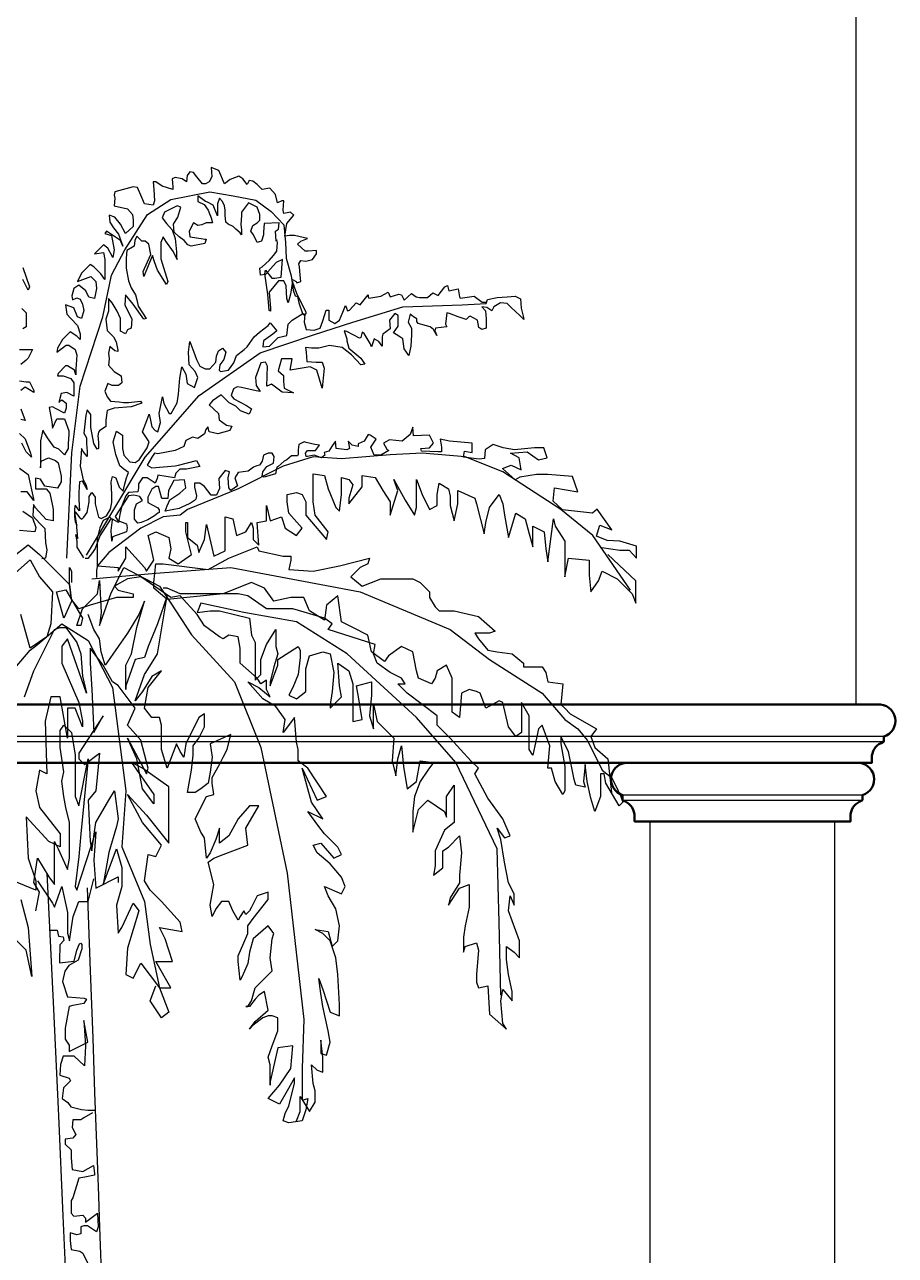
# Model space of a CAD drawing. Header units: metres. Extents: x -109 to 591, y -5 to 592.
# Drawn here: x 586.733 to 588.149, y 8.575 to 10.574 of the extents above; entities that cross this region are included whole.
import ezdxf

# ---------------------------------------------------------------- set-up
doc = ezdxf.new("R2010")
doc.units = ezdxf.units.M
doc.header["$LTSCALE"] = 0.03
doc.layers.add('ARBOLES', color=118, linetype='Continuous')
doc.layers.add('MOLDURA', color=43, linetype='Continuous')
doc.layers.add('Moldura con Espesor', color=43, linetype='Continuous', lineweight=50)
doc.layers.add('Muro bajo', color=7, linetype='Continuous', lineweight=30)

# ---------------------------------------------------------------- blocks, each defined once
blk = doc.blocks.new('palm1')
at = {"layer": 'ARBOLES', "color": 104}
for points in [[(295.7757, 23.7749), (295.761, 23.7311), (295.7635, 23.7238), (295.7757, 23.7482)], [(295.7781, 23.6824), (295.7683, 23.6727), (295.7683, 23.6411), (295.7757, 23.6362)], [(295.783, 23.59), (295.7659, 23.59), (295.7537, 23.59), (295.7635, 23.5705), (295.7683, 23.5656), (295.7805, 23.5559)], [(295.783, 23.5194), (295.7683, 23.517), (295.761, 23.517), (295.7513, 23.4975), (295.7513, 23.4926), (295.7708, 23.5048), (295.7805, 23.4975)], [(295.7805, 23.4561), (295.7708, 23.4294), (295.7805, 23.4318)], [(295.783, 23.4002), (295.7708, 23.388), (295.7586, 23.3563), (295.7562, 23.3466), (295.7683, 23.3588), (295.7781, 23.3783)], [(295.783, 23.3223), (295.7635, 23.3077), (295.7513, 23.2493), (295.7659, 23.2687), (295.7805, 23.2687)], [(295.7757, 23.2249), (295.7537, 23.2103), (295.7464, 23.1884), (295.7489, 23.1787), (295.783, 23.1811)]]:
    blk.add_lwpolyline(points, dxfattribs=at)
at = {"layer": 'ARBOLES', "color": 85}
for points in [[(295.1668, 23.748), (295.1588, 23.7432), (295.1572, 23.74), (295.1476, 23.7432), (295.1492, 23.7576), (295.1508, 23.7767), (295.1524, 23.7831), (295.1476, 23.7911), (295.1364, 23.7895), (295.122, 23.7927), (295.1124, 23.8055), (295.1124, 23.8135), (295.1316, 23.8119), (295.138, 23.8119), (295.1556, 23.8278), (295.1476, 23.8342), (295.1332, 23.8406), (295.162, 23.847), (295.1732, 23.847), (295.1844, 23.8454), (295.1796, 23.8741), (295.1636, 23.8933), (295.1716, 23.8997), (295.186, 23.8965), (295.1876, 23.9045), (295.186, 23.9253), (295.1908, 23.9253), (295.2003, 23.9205), (295.2051, 23.9396), (295.2179, 23.954), (295.2355, 23.9508), (295.2467, 23.962), (295.2563, 23.97), (295.2643, 23.9716), (295.2691, 23.962), (295.2786, 23.9748), (295.2882, 23.9811), (295.3074, 23.9732), (295.3202, 23.9636), (295.333, 23.9939), (295.3506, 24.0003), (295.349, 23.9795), (295.3553, 23.9684), (295.3633, 23.9636), (295.3697, 23.9636), (295.3825, 23.9795), (295.3905, 23.9891), (295.3985, 23.9907), (295.4049, 23.9827), (295.4065, 23.9684), (295.4161, 23.9748), (295.4321, 23.978), (295.4384, 23.9748), (295.4368, 23.9572), (295.4368, 23.9508), (295.4608, 23.9588), (295.4752, 23.9684), (295.4816, 23.9684), (295.48, 23.9508), (295.4784, 23.9253), (295.4816, 23.9157), (295.5008, 23.9189), (295.5072, 23.9332), (295.5167, 23.9556), (295.5263, 23.9572), (295.5679, 23.946), (295.5695, 23.938), (295.5679, 23.9316), (295.5695, 23.9141), (295.5391, 23.9077), (295.5279, 23.8949), (295.5263, 23.8821), (295.5263, 23.8678), (295.5439, 23.8518), (295.5551, 23.8726), (295.5679, 23.8885), (295.5807, 23.8933), (295.5791, 23.8773), (295.5711, 23.8646), (295.5599, 23.8502), (295.5503, 23.823), (295.5551, 23.8358), (295.5871, 23.8566), (295.5903, 23.8518), (295.5759, 23.847), (295.5743, 23.839), (295.5711, 23.823), (295.5695, 23.8151), (295.5727, 23.7975), (295.5839, 23.8183), (295.5935, 23.8262), (295.6142, 23.8055), (295.5935, 23.8087), (295.5903, 23.7927), (295.5903, 23.7656), (295.5903, 23.748), (295.5998, 23.7608), (295.6158, 23.7767), (295.6238, 23.7815), (295.643, 23.7624), (295.6526, 23.7432), (295.6222, 23.7544), (295.611, 23.7432), (295.6094, 23.7272), (295.6142, 23.7049), (295.627, 23.7081), (295.6334, 23.7224), (295.6494, 23.7352), (295.6606, 23.7272), (295.6654, 23.7113), (295.6638, 23.7017), (295.6542, 23.7065), (295.6462, 23.7033), (295.6414, 23.6921), (295.6382, 23.6777), (295.643, 23.6602), (295.6526, 23.6633), (295.6606, 23.6841), (295.6797, 23.6905), (295.6766, 23.6697), (295.667, 23.6602), (295.6526, 23.6442), (295.6462, 23.625), (295.6462, 23.6122), (295.6542, 23.6202), (295.6686, 23.6298), (295.6861, 23.6122), (295.6973, 23.5931), (295.6989, 23.5835), (295.6781, 23.5995), (295.6718, 23.5995), (295.6574, 23.5899), (295.6542, 23.5771), (295.6558, 23.5452), (295.6558, 23.5324), (295.659, 23.5436), (295.675, 23.5532), (295.6797, 23.5532), (295.6957, 23.5356), (295.6973, 23.5308), (295.6845, 23.5308), (295.667, 23.5244), (295.6606, 23.5148), (295.6606, 23.4973), (295.6606, 23.4845), (295.6766, 23.4925), (295.6893, 23.4909), (295.6941, 23.4701), (295.6877, 23.4765), (295.6781, 23.4685), (295.6781, 23.4573), (295.6813, 23.4462), (295.7005, 23.4557), (295.7085, 23.4605), (295.7165, 23.4589), (295.7101, 23.427), (295.7085, 23.4126), (295.6989, 23.4334), (295.6813, 23.4334), (295.6718, 23.4062), (295.6718, 23.3983), (295.6734, 23.3775), (295.6734, 23.3663), (295.6813, 23.3519), (295.6941, 23.3647), (295.7053, 23.3695), (295.7197, 23.3903), (295.7309, 23.4078), (295.7357, 23.3839), (295.7357, 23.3232), (295.7341, 23.3376), (295.7181, 23.3456), (295.7021, 23.3392), (295.6957, 23.3344), (295.6893, 23.304), (295.6893, 23.2913), (295.6973, 23.2769), (295.7261, 23.2817), (295.7357, 23.2976), (295.7469, 23.2992), (295.7469, 23.2753), (295.7229, 23.2753), (295.7149, 23.2657), (295.7085, 23.237), (295.7069, 23.229), (295.7069, 23.2034), (295.7229, 23.2066), (295.7469, 23.2322), (295.7517, 23.2402), (295.7533, 23.2146), (295.7373, 23.197), (295.7261, 23.1859), (295.7245, 23.1539), (295.7213, 23.1379), (295.7245, 23.1188), (295.7325, 23.1172)], [(295.6766, 23.1188), (295.6654, 23.3567), (295.6462, 23.5068), (295.5951, 23.6633), (295.5759, 23.7576), (295.5455, 23.8151), (295.4944, 23.8949), (295.4416, 23.9284), (295.3538, 23.946), (295.301, 23.9364), (295.2499, 23.9268), (295.2147, 23.9013), (295.186, 23.871), (295.1828, 23.831), (295.1812, 23.7959), (295.17, 23.756), (295.1652, 23.724), (295.1604, 23.7113), (295.1556, 23.7097), (295.1524, 23.6953), (295.1444, 23.6713), (295.1396, 23.6665), (295.1348, 23.6729), (295.154, 23.7097), (295.1572, 23.716), (295.162, 23.7304), (295.1668, 23.7432), (295.1716, 23.7145), (295.1764, 23.6953), (295.1796, 23.7049), (295.1812, 23.7336), (295.186, 23.7448), (295.1987, 23.7448), (295.2195, 23.7192), (295.2163, 23.6825), (295.2163, 23.6761), (295.2195, 23.6777), (295.2227, 23.7145), (295.2291, 23.7608), (295.2275, 23.7687), (295.2131, 23.7512), (295.2067, 23.7512), (295.1923, 23.7528), (295.1892, 23.7927), (295.2035, 23.7863), (295.2163, 23.7719), (295.2275, 23.7592), (295.2387, 23.7576), (295.2403, 23.7735), (295.2355, 23.7767), (295.2195, 23.7911), (295.2099, 23.8023), (295.2019, 23.8119), (295.2003, 23.831), (295.2019, 23.8374), (295.2035, 23.8342), (295.2051, 23.8566), (295.1987, 23.8614), (295.1971, 23.8757), (295.2307, 23.8741), (295.2323, 23.855), (295.2323, 23.8486), (295.2371, 23.8342), (295.2419, 23.8326), (295.2467, 23.831), (295.2547, 23.8486), (295.2611, 23.8566), (295.2563, 23.8694), (295.2467, 23.8757), (295.2403, 23.8821), (295.2403, 23.8949), (295.2467, 23.9109), (295.2659, 23.9205), (295.2818, 23.8997), (295.2818, 23.8933), (295.2834, 23.871), (295.2818, 23.8598), (295.2818, 23.8486), (295.285, 23.8534), (295.2946, 23.8614), (295.301, 23.8678), (295.3122, 23.8726), (295.317, 23.8773), (295.3186, 23.8933), (295.3186, 23.9045), (295.3202, 23.9141), (295.325, 23.9237), (295.3314, 23.9316), (295.3362, 23.9189), (295.3362, 23.9013), (295.3362, 23.8917), (295.3458, 23.9157), (295.3585, 23.9221), (295.3633, 23.9237), (295.3809, 23.9364), (295.3809, 23.9237), (295.3665, 23.9173), (295.3569, 23.9045), (295.3538, 23.8949), (295.3506, 23.8869), (295.3474, 23.8757), (295.3617, 23.8757), (295.3713, 23.871), (295.3809, 23.8694), (295.3905, 23.8757), (295.4001, 23.8566), (295.3985, 23.8438), (295.3729, 23.8406), (295.3649, 23.839), (295.3617, 23.839), (295.3649, 23.8294), (295.3953, 23.823), (295.4033, 23.8262), (295.4113, 23.8358), (295.4225, 23.8438), (295.4337, 23.855), (295.4352, 23.8726), (295.4257, 23.8885), (295.4193, 23.9109), (295.4273, 23.9141), (295.456, 23.8997), (295.4608, 23.8869), (295.4512, 23.8741), (295.4384, 23.8598), (295.4321, 23.8406), (295.4289, 23.8103), (295.4289, 23.7975), (295.4273, 23.7927), (295.4352, 23.8103), (295.4528, 23.8342), (295.4592, 23.8438), (295.464, 23.831), (295.464, 23.8135), (295.464, 23.7943), (295.448, 23.7432), (295.4512, 23.7368), (295.472, 23.7687), (295.4784, 23.7879), (295.4832, 23.8023), (295.4896, 23.7863), (295.5024, 23.7544), (295.504, 23.7656), (295.4944, 23.7879), (295.4864, 23.8039), (295.4912, 23.8278), (295.4992, 23.8342), (295.5072, 23.8342), (295.5183, 23.8454), (295.5231, 23.8358), (295.5247, 23.823), (295.5407, 23.8135), (295.5423, 23.7959), (295.5423, 23.7735), (295.5375, 23.7448), (295.5311, 23.7288), (295.5215, 23.7129), (295.5183, 23.7017), (295.5152, 23.6873), (295.4976, 23.6602), (295.5024, 23.6586), (295.5263, 23.6921), (295.5439, 23.7129), (295.5455, 23.6905), (295.5295, 23.6586), (295.5311, 23.6378), (295.5391, 23.6346), (295.5439, 23.625), (295.5551, 23.6314), (295.5551, 23.6602), (295.5631, 23.6761), (295.5743, 23.6953), (295.5823, 23.7049), (295.5823, 23.6761), (295.5887, 23.6586), (295.5855, 23.633), (295.5807, 23.6282), (295.5711, 23.6186), (295.5647, 23.6075), (295.5615, 23.5883), (295.5615, 23.5851), (295.5679, 23.5867), (295.5791, 23.5963), (295.5823, 23.5819), (295.5807, 23.5691), (295.5823, 23.5548), (295.5695, 23.5404), (295.5535, 23.5308), (295.5519, 23.5148), (295.5599, 23.5084), (295.5743, 23.5084), (295.5839, 23.5132), (295.5903, 23.4957), (295.5855, 23.4829), (295.5775, 23.4733), (295.5583, 23.4717), (295.5487, 23.4701), (295.5375, 23.4701), (295.5104, 23.4733), (295.5072, 23.4685), (295.5311, 23.4605), (295.5695, 23.4573), (295.5855, 23.4525), (295.5887, 23.4302), (295.5887, 23.4158), (295.603, 23.4062), (295.6046, 23.403), (295.6062, 23.3951), (295.6046, 23.3807), (295.6046, 23.3663), (295.6078, 23.3647), (295.6158, 23.3775), (295.619, 23.3983), (295.6222, 23.4142), (295.6222, 23.443), (295.6302, 23.4541), (295.6334, 23.4414), (295.6382, 23.4014), (295.6318, 23.3903), (295.6318, 23.3775), (295.6302, 23.3599), (295.6302, 23.3487), (295.6398, 23.3599), (295.643, 23.3663), (295.6446, 23.3456), (295.6462, 23.3264), (295.6398, 23.296), (295.6334, 23.2849), (295.6302, 23.2737), (295.6414, 23.2929), (295.6478, 23.2913), (295.6494, 23.2673), (295.6494, 23.2513), (295.6478, 23.2258), (295.6574, 23.2386), (295.659, 23.2306), (295.659, 23.221), (295.659, 23.213), (295.6574, 23.2018), (295.6542, 23.1938)]]:
    blk.add_lwpolyline(points, dxfattribs=at)
at = {"layer": 'ARBOLES', "color": 126}
for points in [[(295.6381, 23.1197), (295.6532, 23.1438), (295.6532, 23.1574), (295.6562, 23.1724), (295.6517, 23.1634), (295.6547, 23.198), (295.6577, 23.2176), (295.6577, 23.2236), (295.6472, 23.2101), (295.6427, 23.2071), (295.6381, 23.2116), (295.6306, 23.2221), (295.6261, 23.2462), (295.6261, 23.2583), (295.62, 23.2673), (295.6125, 23.2568), (295.6125, 23.2417), (295.605, 23.2116), (295.5989, 23.2086), (295.5869, 23.2146), (295.5778, 23.2297), (295.5748, 23.2447), (295.5748, 23.2628), (295.5763, 23.2914), (295.5733, 23.3035), (295.5658, 23.3005), (295.5582, 23.2794), (295.5492, 23.2703), (295.5462, 23.2839), (295.5416, 23.3005), (295.5371, 23.3125), (295.5477, 23.3201), (295.5567, 23.3276), (295.5658, 23.3532), (295.5718, 23.3818), (295.5643, 23.4059), (295.5507, 23.3969), (295.5507, 23.3758), (295.5507, 23.3668), (295.5477, 23.3517), (295.5341, 23.3366), (295.522, 23.3351), (295.513, 23.3412), (295.4949, 23.3683), (295.4904, 23.3818), (295.5055, 23.4044), (295.4979, 23.424), (295.4904, 23.4436), (295.4889, 23.4376), (295.4844, 23.415), (295.4768, 23.4074), (295.4708, 23.4044), (295.4648, 23.4255), (295.4678, 23.4451), (295.4602, 23.4828), (295.4572, 23.4677), (295.4452, 23.4451), (295.4406, 23.4451), (295.4271, 23.4692), (295.4241, 23.4888), (295.421, 23.525), (295.4165, 23.5506), (295.4075, 23.534), (295.4045, 23.5129), (295.3879, 23.5039), (295.3803, 23.5265), (295.3864, 23.54), (295.3999, 23.5551), (295.4014, 23.5837), (295.3984, 23.6078), (295.3894, 23.5837), (295.3834, 23.5671), (295.3758, 23.5521), (295.3638, 23.546), (295.3532, 23.546), (295.3396, 23.5611), (295.3381, 23.5747), (295.3336, 23.5867), (295.3246, 23.5928), (295.317, 23.5837), (295.3215, 23.5671), (295.3306, 23.5551), (295.3321, 23.543), (295.3291, 23.54), (295.311, 23.543), (295.2989, 23.5596), (295.2929, 23.5762), (295.2763, 23.5897), (295.2688, 23.5958), (295.2537, 23.6184), (295.2416, 23.6289), (295.222, 23.644), (295.2175, 23.65), (295.2024, 23.6319), (295.2115, 23.6244), (295.2326, 23.6093), (295.2341, 23.5958), (295.219, 23.5973), (295.1994, 23.6169), (295.1798, 23.6214), (295.1768, 23.647), (295.1678, 23.656), (295.1436, 23.6711), (295.1391, 23.6696), (295.1406, 23.6515), (295.1361, 23.6349), (295.118, 23.6334), (295.1045, 23.6379), (295.0984, 23.6545), (295.0909, 23.6786), (295.0849, 23.6786), (295.0849, 23.656), (295.0713, 23.6485), (295.0607, 23.656), (295.0532, 23.6741), (295.0472, 23.6892), (295.0426, 23.6771), (295.0381, 23.6786), (295.023, 23.6952), (295.014, 23.6907), (294.9959, 23.7133), (294.9959, 23.7088), (294.9944, 23.7057), (294.9673, 23.7103), (294.9507, 23.7193), (294.9462, 23.7088), (294.9266, 23.7148), (294.9205, 23.7133), (294.9145, 23.7012), (294.8979, 23.7163), (294.8874, 23.7088), (294.8798, 23.7073), (294.8617, 23.7073), (294.8497, 23.7178), (294.8436, 23.7148), (294.8376, 23.7118), (294.8225, 23.7314), (294.8165, 23.7344), (294.8135, 23.7223), (294.7924, 23.7268), (294.7894, 23.7088), (294.7879, 23.7057), (294.7562, 23.7103), (294.7381, 23.6967), (294.7291, 23.6967)], [(295.6321, 23.1257), (295.4994, 23.3472), (295.3773, 23.4858), (295.2401, 23.5822), (295.1195, 23.6229), (295.0306, 23.6515), (294.9175, 23.6862), (294.7833, 23.6907), (294.7291, 23.6937), (294.7261, 23.7027), (294.7049, 23.7073), (294.6823, 23.7088), (294.6642, 23.7103), (294.6522, 23.7042), (294.6507, 23.6831), (294.6462, 23.6651), (294.6446, 23.6575), (294.6537, 23.6666), (294.6733, 23.6847), (294.6823, 23.6937), (294.6974, 23.6952), (294.7125, 23.6862), (294.717, 23.6771), (294.7276, 23.6847), (294.7396, 23.6862), (294.7306, 23.6771), (294.7291, 23.659), (294.7291, 23.644), (294.7291, 23.6379), (294.7396, 23.6349), (294.7457, 23.6395), (294.7487, 23.656), (294.7653, 23.6651), (294.7683, 23.6636), (294.7743, 23.6575), (294.7924, 23.6636), (294.812, 23.6711), (294.818, 23.6726), (294.821, 23.647), (294.818, 23.641), (294.8436, 23.6379), (294.8452, 23.6319), (294.8406, 23.6214), (294.8482, 23.6349), (294.8557, 23.641), (294.8723, 23.6455), (294.8828, 23.6485), (294.8859, 23.653), (294.8859, 23.659), (294.8934, 23.6636), (294.9009, 23.6696), (294.9055, 23.6515), (294.8979, 23.6379), (294.8979, 23.6229), (294.8994, 23.5973), (294.9039, 23.5762), (294.9145, 23.5912), (294.9175, 23.6138), (294.9266, 23.6199), (294.9386, 23.6274), (294.9281, 23.6425), (294.9281, 23.6515), (294.9281, 23.6666), (294.9356, 23.6711), (294.9477, 23.656), (294.9462, 23.6364), (294.9627, 23.6244), (294.9642, 23.6184), (294.9642, 23.5973), (294.9718, 23.6078), (294.9823, 23.6138), (294.9884, 23.5958), (294.9914, 23.6033), (295.005, 23.6259), (295.0095, 23.6289), (295.0125, 23.6169), (295.0155, 23.6154), (295.0442, 23.6304), (295.0502, 23.6319), (295.0442, 23.6138), (295.0442, 23.6093), (295.0396, 23.5928), (295.0125, 23.5702), (295.0034, 23.5566), (295.0125, 23.5551), (295.0336, 23.5777), (295.0547, 23.5943), (295.0833, 23.5988), (295.1075, 23.5928), (295.1241, 23.5928), (295.1376, 23.5943), (295.1361, 23.5837), (295.1346, 23.5626), (295.1135, 23.5611), (295.0999, 23.5611), (295.0954, 23.5476), (295.0999, 23.5024), (295.112, 23.543), (295.1271, 23.5506), (295.1723, 23.543), (295.1678, 23.5686), (295.1753, 23.5686), (295.1919, 23.5686), (295.1994, 23.5415), (295.1874, 23.531), (295.1874, 23.5174), (295.1859, 23.5024), (295.1648, 23.4918), (295.1904, 23.4933), (295.2145, 23.5114), (295.2251, 23.5069), (295.2236, 23.5521), (295.2281, 23.5611), (295.2386, 23.5596), (295.2507, 23.5265), (295.2492, 23.5084), (295.2401, 23.4948), (295.2492, 23.4963), (295.2823, 23.5039), (295.2914, 23.5054), (295.3004, 23.5009), (295.305, 23.4858), (295.2989, 23.4783), (295.2703, 23.4632), (295.2597, 23.4557), (295.2643, 23.4436), (295.2839, 23.4511), (295.2944, 23.4617), (295.3095, 23.4692), (295.3276, 23.4873), (295.3472, 23.4737), (295.3547, 23.4647), (295.3336, 23.4451), (295.3321, 23.4315), (295.3155, 23.4195), (295.3035, 23.4165), (295.308, 23.4074), (295.3351, 23.3999), (295.3547, 23.4044), (295.3577, 23.415), (295.3622, 23.409), (295.3653, 23.3999), (295.3803, 23.3894), (295.3924, 23.3924), (295.4075, 23.3848), (295.412, 23.3713), (295.4316, 23.3622), (295.4708, 23.3547), (295.4783, 23.3562), (295.4844, 23.3472), (295.4949, 23.3291), (295.4844, 23.3231), (295.4316, 23.3276), (295.4241, 23.3291), (295.3834, 23.3396), (295.3758, 23.3261), (295.406, 23.3201), (295.421, 23.3201), (295.4301, 23.311), (295.4331, 23.3005), (295.4708, 23.3065), (295.4723, 23.299), (295.4768, 23.2884), (295.4949, 23.3005), (295.5055, 23.3005), (295.5145, 23.2869), (295.5145, 23.2779), (295.516, 23.2688), (295.5371, 23.2673), (295.5432, 23.2598), (295.5522, 23.2372), (295.5567, 23.2176), (295.5597, 23.1995), (295.5733, 23.2071), (295.5778, 23.2071), (295.602, 23.1694), (295.6125, 23.1408), (295.6185, 23.1317), (295.6291, 23.1182), (295.6351, 23.1182)]]:
    blk.add_lwpolyline(points, dxfattribs=at)
at = {"layer": 'ARBOLES', "color": 92}
for points in [[(294.4682, 23.1434), (294.4275, 23.1374), (294.4064, 23.1374), (294.3898, 23.1193), (294.3898, 23.1464), (294.4275, 23.157), (294.4561, 23.1585), (294.4802, 23.169), (294.4727, 23.1931), (294.4456, 23.1826), (294.4787, 23.2293), (294.4893, 23.2203), (294.5571, 23.2278), (294.5782, 23.2474), (294.5752, 23.2775), (294.5225, 23.2685), (294.5345, 23.3031), (294.5903, 23.3076), (294.6159, 23.3076), (294.6536, 23.3016), (294.6642, 23.2956), (294.6928, 23.3212), (294.6732, 23.3287), (294.6506, 23.3182), (294.6551, 23.3453), (294.6747, 23.3558), (294.637, 23.3589), (294.6114, 23.3408), (294.5918, 23.3453), (294.5993, 23.3679), (294.6204, 23.3679), (294.6657, 23.3634), (294.6913, 23.3679), (294.7139, 23.3754), (294.732, 23.3634), (294.7335, 23.3438), (294.7456, 23.3423), (294.7803, 23.3468), (294.7787, 23.3604), (294.7607, 23.3574), (294.7607, 23.3784), (294.8119, 23.383), (294.833, 23.3875), (294.83, 23.3694), (294.83, 23.3589), (294.8375, 23.3589), (294.8752, 23.3604), (294.8767, 23.3664), (294.8571, 23.3679), (294.8481, 23.3784), (294.8571, 23.3965), (294.8933, 23.395), (294.8948, 23.4146), (294.9009, 23.398), (294.9189, 23.383), (294.9476, 23.386), (294.9612, 23.3784), (294.9536, 23.3649), (294.9491, 23.3619), (294.9672, 23.3513), (294.9823, 23.3513), (294.9898, 23.3694), (294.9777, 23.3875), (294.9913, 23.3965), (294.9958, 23.398), (295.0049, 23.383), (295.0184, 23.3769), (295.0184, 23.3709), (295.032, 23.3739), (295.0411, 23.383), (295.038, 23.3664), (295.0441, 23.3634), (295.0682, 23.3664), (295.0697, 23.383), (295.0772, 23.3724), (295.0848, 23.3604), (295.0953, 23.3574), (295.0938, 23.3513), (295.1014, 23.3453), (295.1179, 23.3513), (295.133, 23.3483), (295.136, 23.3483), (295.1375, 23.3558), (295.133, 23.3619), (295.1149, 23.3619), (295.1059, 23.3739), (295.1164, 23.3754), (295.136, 23.3799), (295.1406, 23.3815), (295.1526, 23.3754), (295.1541, 23.3634), (295.1541, 23.3558), (295.1541, 23.3528), (295.1556, 23.3498), (295.1692, 23.3498), (295.1798, 23.3408), (295.1858, 23.3378), (295.1994, 23.3257), (295.2024, 23.3242), (295.2054, 23.3091), (295.231, 23.3016), (295.2355, 23.3031), (295.234, 23.3137), (295.225, 23.3257), (295.2099, 23.3332), (295.2084, 23.3483), (295.2129, 23.3558), (295.222, 23.3558), (295.2325, 23.3513), (295.2355, 23.3378), (295.2416, 23.3287), (295.2476, 23.3272), (295.2551, 23.3242), (295.2672, 23.3152), (295.2898, 23.3122), (295.2973, 23.3001), (295.2913, 23.282), (295.3064, 23.2715), (295.3109, 23.2775), (295.3124, 23.3001), (295.3094, 23.3137), (295.3185, 23.3167), (295.3335, 23.2986), (295.332, 23.276), (295.3381, 23.2609), (295.3501, 23.2609), (295.3652, 23.2805), (295.3757, 23.288), (295.3878, 23.288), (295.3878, 23.279), (295.3833, 23.2594), (295.3848, 23.2519), (295.3878, 23.2489), (295.3968, 23.2429), (295.3999, 23.2413), (295.4164, 23.2338), (295.4225, 23.2308), (295.4541, 23.2248), (295.4496, 23.2368), (295.4436, 23.2504), (295.421, 23.2655), (295.4074, 23.2775), (295.4104, 23.2956), (295.4345, 23.2941), (295.4466, 23.2715), (295.4481, 23.2534), (295.4617, 23.2534), (295.4692, 23.2805), (295.4752, 23.2805), (295.4843, 23.2745), (295.4933, 23.2564), (295.4933, 23.2444), (295.4707, 23.2323), (295.4677, 23.2278), (295.4677, 23.2218), (295.4707, 23.2203), (295.4783, 23.2142), (295.4933, 23.2052), (295.5084, 23.1992), (295.5159, 23.1977), (295.5235, 23.2067), (295.5235, 23.2278), (295.519, 23.2413), (295.5054, 23.2489), (295.5114, 23.2579), (295.525, 23.2609), (295.537, 23.2594), (295.5672, 23.2127), (295.5612, 23.2037), (295.5416, 23.1961), (295.5401, 23.1871), (295.5416, 23.1781), (295.5732, 23.1675), (295.5747, 23.157), (295.5762, 23.1811), (295.5732, 23.2052), (295.5793, 23.2112), (295.5943, 23.2037), (295.6019, 23.1871), (295.6079, 23.163), (295.6079, 23.1178), (295.6079, 23.0997), (295.6094, 23.0922), (295.6094, 23.0756)], [(294.4038, 23.047), (294.4886, 23.1698), (294.5606, 23.229), (294.6919, 23.3137), (294.7766, 23.3476), (294.8741, 23.356), (294.9461, 23.3518), (295.0562, 23.3433), (295.1198, 23.3476), (295.1875, 23.3264), (295.2892, 23.2756), (295.4036, 23.229), (295.4205, 23.2163), (295.4587, 23.2121), (295.5095, 23.1867), (295.5815, 23.1317), (295.6069, 23.102), (295.5603, 23.0978), (295.5603, 23.0893), (295.5434, 23.119), (295.5434, 23.1444), (295.501, 23.0978), (295.4968, 23.0893), (295.4798, 23.1147), (295.4883, 23.1528), (295.4925, 23.1698), (295.4756, 23.1782), (295.4459, 23.1655), (295.4417, 23.1401), (295.4459, 23.119), (295.4248, 23.1063), (295.3951, 23.1274), (295.4078, 23.1782), (295.4078, 23.1994), (295.4036, 23.1994), (295.4036, 23.1655), (295.3824, 23.1486), (295.3782, 23.1317), (295.3655, 23.1613), (295.3612, 23.1952), (295.3443, 23.1232), (295.3189, 23.1359), (295.3189, 23.2121), (295.3019, 23.2079), (295.2934, 23.1698), (295.2723, 23.1782), (295.2596, 23.1994), (295.2553, 23.1867), (295.2553, 23.1613), (295.2426, 23.1486), (295.2468, 23.1994), (295.2257, 23.2036), (295.2257, 23.2375), (295.2172, 23.2036), (295.1918, 23.2121), (295.1833, 23.1867), (295.1579, 23.1698), (295.1452, 23.1867), (295.1748, 23.2206), (295.1791, 23.246), (295.1791, 23.2629), (295.1579, 23.2671), (295.1452, 23.2629), (295.1367, 23.246), (295.1367, 23.2163), (295.1155, 23.1909), (295.0901, 23.1613), (295.0859, 23.1782), (295.1155, 23.2163), (295.1198, 23.246), (295.1198, 23.3095), (295.0943, 23.3052), (295.0859, 23.2756), (295.0689, 23.2333), (295.0605, 23.2248), (295.0562, 23.2629), (295.0562, 23.301), (295.0393, 23.2968), (295.0308, 23.2841), (295.0393, 23.2544), (295.0393, 23.2417), (295.0096, 23.2798), (295.0096, 23.3052), (294.98, 23.301), (294.963, 23.2714), (294.9461, 23.246), (294.9461, 23.2163), (294.9291, 23.2714), (294.9376, 23.2968), (294.9122, 23.2502), (294.891, 23.2163), (294.8868, 23.2333), (294.8868, 23.2968), (294.8741, 23.2629), (294.8571, 23.229), (294.8402, 23.2375), (294.8402, 23.2629), (294.8359, 23.2883), (294.8148, 23.2756), (294.8105, 23.2587), (294.8105, 23.2375), (294.802, 23.2036), (294.7936, 23.2417), (294.7936, 23.2714), (294.7554, 23.2544), (294.7512, 23.2417), (294.7343, 23.174), (294.73, 23.1994), (294.7216, 23.2333), (294.7004, 23.2629), (294.6919, 23.2417), (294.6877, 23.2163), (294.6792, 23.1655), (294.6622, 23.2206), (294.6411, 23.2079), (294.6326, 23.174), (294.6241, 23.1444), (294.6241, 23.1909), (294.5987, 23.1782), (294.5945, 23.1401), (294.5902, 23.1105), (294.5775, 23.2079), (294.5733, 23.1909), (294.5521, 23.1571), (294.5521, 23.0766), (294.5436, 23.119), (294.497, 23.1147), (294.497, 23.0809), (294.4928, 23.0428), (294.4759, 23.0682), (294.4674, 23.0893), (294.4335, 23.0724), (294.3996, 23.0385), (294.3911, 23.0174), (294.3911, 23.0682), (294.4547, 23.1274)], [(295.8992, 22.9921), (295.7594, 23.1149), (295.7383, 23.0768), (295.7086, 23.0429), (295.7128, 22.971), (295.7213, 22.9413), (295.7594, 22.9159), (295.7806, 22.9921)], [(295.8018, 23.1191), (295.7637, 23.1488), (295.7383, 23.1276), (295.6705, 23.0599), (295.6662, 23.0218), (295.6832, 22.9837), (295.7001, 23.0429), (295.6789, 23.0472), (295.6408, 22.9837), (295.6451, 22.9667), (295.6535, 22.9667), (295.6408, 23.0048), (295.6069, 23.0387), (295.6027, 23.0683), (295.5985, 22.9964), (295.6027, 22.9667), (295.5773, 23.0387), (295.5476, 23.098), (295.4671, 23.0556), (295.4417, 23.0175), (295.3951, 22.9456), (295.2977, 22.8397), (295.2384, 22.6916), (295.1791, 22.4079), (295.1409, 22.0777), (295.1452, 21.9677), (295.1452, 21.8957), (295.1325, 21.8997), (295.1367, 21.8743), (295.1452, 21.8489), (295.1748, 21.8447), (295.1875, 21.8489), (295.1833, 21.8659), (295.1748, 21.8828), (295.1621, 21.9336), (295.1621, 21.9463), (295.1791, 21.9167), (295.196, 21.887), (295.2214, 21.8997), (295.196, 21.9294), (295.1706, 21.9675), (295.1664, 22.0183), (295.2002, 22.014), (295.2172, 21.9378), (295.2172, 21.9294), (295.2172, 21.9759), (295.2214, 21.9929), (295.213, 22.0183), (295.2002, 22.0521), (295.2002, 22.0691), (295.2002, 22.0818), (295.213, 22.086), (295.2214, 22.086), (295.2341, 22.0818), (295.2553, 22.0648), (295.2638, 22.0564), (295.2511, 22.0733), (295.2214, 22.0987), (295.2299, 22.141), (295.2426, 22.1326), (295.2511, 22.1241), (295.2638, 22.1072), (295.2723, 22.1072), (295.268, 22.1072), (295.2596, 22.1199), (295.2511, 22.1495), (295.213, 22.1876), (295.2172, 22.2172), (295.213, 22.2596), (295.2087, 22.2723), (295.2214, 22.2892), (295.2553, 22.2596), (295.2638, 22.2299), (295.268, 22.2045), (295.2807, 22.1749), (295.285, 22.1664), (295.2892, 22.2088), (295.2892, 22.2215), (295.2765, 22.2511), (295.268, 22.2723), (295.268, 22.2892), (295.2553, 22.3061), (295.2214, 22.3485), (295.2214, 22.3654), (295.2468, 22.357), (295.2596, 22.3316), (295.2638, 22.3231), (295.2723, 22.3146), (295.2765, 22.3231), (295.285, 22.3104), (295.2892, 22.3019), (295.3019, 22.3231), (295.3104, 22.3443), (295.3189, 22.3443), (295.3273, 22.3443), (295.34, 22.3273), (295.3485, 22.3104), (295.3528, 22.3358), (295.3485, 22.3612), (295.3443, 22.3824), (295.357, 22.4332), (295.3443, 22.4416), (295.3231, 22.4501), (295.268, 22.4713), (295.2723, 22.5094), (295.2426, 22.5602), (295.2638, 22.5602), (295.2892, 22.5305), (295.3104, 22.4924), (295.3316, 22.4755), (295.3316, 22.5094), (295.34, 22.484), (295.3528, 22.4543), (295.3612, 22.4416), (295.3655, 22.4882), (295.3739, 22.5009), (295.3866, 22.5305), (295.3612, 22.5813), (295.3443, 22.5856), (295.3485, 22.611), (295.3485, 22.6237), (295.3316, 22.6533), (295.3231, 22.6702), (295.3146, 22.6872), (295.3062, 22.721), (295.3528, 22.6999), (295.3485, 22.6702), (295.3528, 22.6364), (295.357, 22.611), (295.3739, 22.5983), (295.3866, 22.5898), (295.4036, 22.5898), (295.3951, 22.6406), (295.3909, 22.6745), (295.3909, 22.6956), (295.3782, 22.7126), (295.3655, 22.738), (295.3655, 22.7676), (295.3782, 22.7591), (295.4078, 22.6999), (295.4121, 22.6702), (295.4205, 22.6829), (295.429, 22.6999), (295.4502, 22.6448), (295.4629, 22.6872), (295.4629, 22.7422), (295.4671, 22.7591), (295.4841, 22.7591), (295.501, 22.7803), (295.4968, 22.8057), (295.4925, 22.8269), (295.4629, 22.865), (295.4841, 22.8523), (295.5053, 22.8184), (295.5222, 22.7972), (295.501, 22.8565), (295.4925, 22.8692), (295.4714, 22.9031), (295.4502, 23.0343), (295.4714, 22.9708), (295.4925, 22.92), (295.501, 22.8946), (295.5222, 22.8904), (295.5434, 22.8311), (295.5434, 22.8226), (295.5434, 22.8777), (295.5307, 22.9031), (295.518, 22.9623), (295.501, 23.0216), (295.5137, 22.992), (295.5391, 22.9496), (295.5603, 22.92), (295.59, 22.8777), (295.5985, 22.9073), (295.6027, 22.9369), (295.6154, 22.9581), (295.6281, 22.992)], [(295.1579, 21.8489), (295.1494, 21.8701), (295.1494, 21.904), (295.1282, 21.8701), (295.1155, 21.8913), (295.1155, 21.9167), (295.1198, 21.9336), (295.124, 21.9759), (295.1113, 21.9632), (295.0986, 21.959), (295.0986, 21.9759), (295.0986, 21.9929), (295.1028, 22.031), (295.1028, 22.0013), (295.0901, 21.9971), (295.0816, 22.0267), (295.0859, 22.0521), (295.0986, 22.1072), (295.1028, 22.1368), (295.1071, 22.1707), (295.0986, 22.1453), (295.0816, 22.0945), (295.0605, 22.086), (295.0605, 22.1114), (295.0647, 22.1791), (295.0689, 22.2172), (295.0816, 22.2553), (295.0986, 22.2723), (295.1155, 22.2807), (295.0859, 22.2765), (295.0774, 22.2426), (295.0647, 22.2553), (295.0605, 22.2892), (295.0689, 22.3273), (295.0859, 22.357), (295.0943, 22.3781), (295.0562, 22.3612), (295.0477, 22.3781), (295.0562, 22.3993), (295.0816, 22.4289), (295.1113, 22.4543), (295.1198, 22.4713), (295.1028, 22.4755), (295.0732, 22.4416), (295.0562, 22.4501), (295.0647, 22.467), (295.0943, 22.4967), (295.1071, 22.5136), (295.1325, 22.5475), (295.0986, 22.5305), (295.124, 22.5686), (295.1452, 22.6448), (295.1113, 22.5729), (295.0901, 22.5813), (295.1325, 22.6448), (295.1537, 22.6618), (295.1537, 22.6872), (295.1579, 22.7041), (295.1621, 22.7591), (295.1875, 22.7253), (295.1833, 22.7549), (295.2045, 22.7845), (295.2341, 22.8015), (295.268, 22.8396), (295.2426, 22.8269), (295.2172, 22.8057), (295.2257, 22.8226), (295.2257, 22.8438), (295.2384, 22.8353), (295.2468, 22.848), (295.285, 22.8819), (295.285, 22.9158), (295.2892, 22.9412), (295.3104, 22.9454), (295.3231, 22.9369), (295.3316, 22.9412), (295.3655, 22.9666), (295.3824, 22.992), (295.4205, 23.0343), (295.4417, 23.0301), (295.5095, 23.0766), (295.5391, 23.0724), (295.5688, 23.0555), (295.5603, 23.047), (295.5264, 23.0385), (295.5264, 23.0301), (295.5646, 23.0301), (295.6239, 23.0131), (295.6493, 23.0047), (295.6662, 23.0258), (295.6705, 23.0597), (295.6705, 23.0978), (295.6662, 23.0893), (295.6662, 23.0639)], [(294.6961, 22.1326), (294.7004, 22.2977), (294.7046, 22.4628), (294.7978, 22.6575), (294.8868, 22.7591), (295.0435, 22.9031), (295.1579, 22.975), (295.2765, 22.9962), (295.3739, 23.0174), (295.3824, 22.9962), (295.3528, 23.0004), (295.3316, 23.0004), (295.2638, 22.9835), (295.2596, 22.9454), (295.2511, 22.9285), (295.2511, 22.8692), (295.2511, 22.8523), (295.2511, 22.8438), (295.2384, 22.8565), (295.2384, 22.8904), (295.2257, 22.9242), (295.2045, 22.9581), (295.2045, 22.92), (295.2002, 22.9031), (295.2087, 22.8734), (295.2172, 22.8396), (295.2172, 22.8311), (295.2002, 22.8777), (295.2002, 22.8904), (295.1537, 22.92), (295.1494, 22.9115), (295.1494, 22.8946), (295.1537, 22.8565), (295.1664, 22.8269), (295.1748, 22.8099), (295.1579, 22.8015), (295.1367, 22.8184), (295.1367, 22.8396), (295.1367, 22.8692), (295.1282, 22.8988), (295.0986, 22.9073), (295.0816, 22.9031), (295.0732, 22.8607), (295.0774, 22.8184), (295.0816, 22.7888), (295.0816, 22.7803), (295.0562, 22.8057), (295.0605, 22.8311), (295.0647, 22.8819), (295.0393, 22.865), (295.0308, 22.8353), (295.0308, 22.7507), (295.0096, 22.7549), (295.0181, 22.8057), (295.0223, 22.8311), (294.9884, 22.8396), (294.9884, 22.8099), (294.9927, 22.7634), (294.9842, 22.7337), (294.9842, 22.7888), (294.9757, 22.7507), (294.9376, 22.7126), (294.9418, 22.6618), (294.9334, 22.6279), (294.9291, 22.666), (294.9207, 22.6956), (294.9164, 22.6491), (294.908, 22.5983), (294.8868, 22.6152), (294.8783, 22.6618), (294.8486, 22.6575), (294.8614, 22.6406), (294.8783, 22.6152), (294.891, 22.5813), (294.8952, 22.5475), (294.8952, 22.5009), (294.8825, 22.5517), (294.8614, 22.5729), (294.8232, 22.5475), (294.819, 22.5348), (294.819, 22.5813), (294.802, 22.6067), (294.802, 22.5729), (294.802, 22.5221), (294.8232, 22.5051), (294.8444, 22.4586), (294.8444, 22.4247), (294.8486, 22.4035), (294.8275, 22.4205), (294.8275, 22.4586), (294.8148, 22.467), (294.7893, 22.4924), (294.7851, 22.4543), (294.7893, 22.4035), (294.7893, 22.3866), (294.8105, 22.3527), (294.8148, 22.3358), (294.7893, 22.3739), (294.7682, 22.3824), (294.7682, 22.3316), (294.7766, 22.2892), (294.7809, 22.2638), (294.7809, 22.2426), (294.7809, 22.2299), (294.7766, 22.2426), (294.7512, 22.2511), (294.747, 22.2342), (294.7512, 22.1791), (294.7512, 22.1622), (294.747, 22.1495), (294.7258, 22.1537), (294.7216, 22.0902), (294.6834, 22.0564), (294.6919, 22.0691), (294.6961, 22.1199), (294.6919, 22.1453), (294.6707, 22.1199), (294.6707, 22.141), (294.6792, 22.1791), (294.6834, 22.213), (294.6834, 22.2426), (294.6665, 22.2299), (294.6538, 22.2172), (294.6538, 22.2553), (294.6792, 22.3231), (294.675, 22.357), (294.6665, 22.3358), (294.6665, 22.3612), (294.6792, 22.3866), (294.6877, 22.4332), (294.6961, 22.484), (294.7046, 22.5094), (294.6877, 22.4882), (294.675, 22.4924), (294.6919, 22.5305), (294.7258, 22.5771), (294.7554, 22.6321), (294.747, 22.6448), (294.7639, 22.6618), (294.8105, 22.7126), (294.8402, 22.7422), (294.8402, 22.7634), (294.8741, 22.7888), (294.908, 22.8142), (294.9291, 22.8353), (294.9122, 22.8353), (294.9207, 22.848), (294.9461, 22.8607), (294.9757, 22.8819), (294.9842, 22.9031), (294.98, 22.9242), (295.0859, 22.9581), (295.0774, 22.9708), (295.0943, 22.9835), (295.1664, 23.0047), (295.2257, 23.0047), (295.268, 23.0343), (295.2892, 23.0385), (295.3443, 23.0385), (295.4205, 23.0385), (295.4502, 23.0512), (295.4587, 23.0512)]]:
    blk.add_lwpolyline(points, dxfattribs=at)
at = {"layer": 'ARBOLES', "color": 72}
for points in [[(295.6196, 23.0724), (295.4756, 23.0851), (295.3062, 23.0978), (295.0139, 23.0428), (294.8105, 22.9581), (294.7216, 22.8904), (294.6029, 22.8142), (294.5521, 22.7549), (294.5225, 22.7337), (294.5013, 22.7083), (294.4716, 22.6491), (294.4674, 22.6406), (294.4462, 22.6237), (294.4377, 22.6067), (294.425, 22.5813), (294.4208, 22.5686), (294.4293, 22.5602), (294.4589, 22.611), (294.4631, 22.6321), (294.4716, 22.6321), (294.4716, 22.6067), (294.4716, 22.5813), (294.4843, 22.5475), (294.4928, 22.5771), (294.5013, 22.6152), (294.5055, 22.6533), (294.5097, 22.6152), (294.5055, 22.6025), (294.5267, 22.6067), (294.5309, 22.6194), (294.5436, 22.6829), (294.5606, 22.7168), (294.5606, 22.6999), (294.5521, 22.6491), (294.5521, 22.594), (294.5563, 22.5856), (294.5733, 22.6152), (294.5818, 22.6448), (294.5902, 22.6448), (294.586, 22.6956), (294.6029, 22.7422), (294.6114, 22.7337), (294.6199, 22.6956), (294.6241, 22.6745), (294.6326, 22.6872), (294.6326, 22.7634), (294.6495, 22.793), (294.6495, 22.7591), (294.6495, 22.7253), (294.6622, 22.7168), (294.6792, 22.738), (294.6919, 22.793), (294.7004, 22.7972), (294.73, 22.7803), (294.7427, 22.8142), (294.7512, 22.8184), (294.7682, 22.8226), (294.7851, 22.8142), (294.7893, 22.7591), (294.8063, 22.7718), (294.8063, 22.8311), (294.8063, 22.848), (294.819, 22.8777), (294.8402, 22.865), (294.8444, 22.848), (294.8529, 22.8353), (294.8825, 22.848), (294.8868, 22.865), (294.8952, 22.9073), (294.9207, 22.92), (294.9503, 22.8988), (294.9588, 22.8861), (294.9884, 22.9073), (294.9969, 22.9454), (295.0308, 22.9623), (295.0562, 22.975), (295.0647, 23.0343), (295.0901, 23.0131), (295.0943, 22.9793), (295.1282, 23.0004), (295.1409, 23.0301), (295.1494, 23.0301), (295.1706, 23.0301), (295.2087, 23.0216), (295.2299, 23.0512), (295.2596, 23.0639), (295.2807, 23.0555), (295.3231, 23.0385), (295.4502, 23.0258), (295.4798, 23.0512), (295.4798, 23.0639), (295.4756, 23.1063), (295.4587, 23.1063), (295.357, 23.0936), (295.3104, 23.119), (295.2468, 23.1444), (295.2426, 23.1359), (295.1875, 23.1232), (295.1706, 23.1232), (295.1706, 23.1147), (295.1748, 23.0936), (295.1198, 23.0893), (295.0605, 23.102), (294.9927, 23.119), (294.9969, 23.1063), (295.0139, 23.0978), (295.035, 23.0766), (295.0096, 23.0555), (294.9673, 23.0724), (294.8952, 23.0724), (294.8783, 23.0639), (294.8571, 23.0428), (294.8571, 23.0301), (294.8444, 23.0089), (294.8359, 23.0004), (294.802, 23.0004), (294.747, 22.9877), (294.7088, 22.9539), (294.7216, 22.9496), (294.7427, 22.9496), (294.7554, 22.9496), (294.747, 22.9369), (294.7258, 22.9115), (294.7046, 22.9073), (294.6707, 22.9031), (294.6453, 22.8819), (294.6453, 22.8734), (294.6029, 22.8734), (294.5945, 22.8607), (294.5902, 22.8396), (294.5563, 22.8353), (294.5606, 22.7888), (294.5521, 22.7803), (294.5394, 22.7676), (294.4801, 22.7337), (294.4928, 22.7168), (294.4843, 22.6914), (294.4547, 22.666), (294.4462, 22.5898)], [(295.7721, 22.8059), (295.751, 22.8651), (295.7044, 22.9583), (295.6917, 22.9625), (295.6789, 22.9625), (295.6535, 22.9286), (295.6451, 22.9032), (295.6408, 22.8524), (295.6323, 22.8143), (295.6747, 22.9371), (295.6874, 22.9202), (295.6874, 22.8821), (295.6493, 22.7932), (295.6408, 22.7508), (295.6408, 22.7381), (295.6578, 22.7805), (295.6747, 22.7805), (295.6747, 22.7127), (295.6917, 22.8059), (295.7128, 22.8059), (295.7255, 22.7508), (295.7213, 22.6323), (295.7383, 22.6408), (295.7467, 22.5942), (295.7383, 22.5561), (295.6917, 22.4968), (295.6917, 22.4672), (295.7171, 22.4799), (295.7679, 22.5349), (295.7637, 22.4418), (295.7467, 22.391), (295.7467, 22.3698), (295.7976, 22.391)], [(295.7806, 22.3487), (295.7637, 22.2852), (295.7552, 22.1751), (295.7679, 22.2344), (295.8272, 22.2936)], [(295.806, 22.8567), (295.7594, 22.9117), (295.7425, 22.9244), (295.6874, 22.971), (295.6281, 22.9329), (295.573, 22.827), (295.5434, 22.5942), (295.5519, 22.4672), (295.501, 22.3444), (295.4883, 22.2471), (295.4671, 22.1497), (295.4417, 22.1497), (295.4756, 22.209), (295.4629, 22.209), (295.4375, 22.209), (295.4544, 22.2598), (295.4671, 22.2852), (295.4163, 22.2767), (295.4205, 22.2979), (295.4629, 22.3444), (295.4883, 22.3698), (295.501, 22.391), (295.4926, 22.4503), (295.4756, 22.446), (295.4629, 22.4714), (295.5053, 22.5222), (295.5392, 22.5857), (295.4968, 22.5392), (295.446, 22.4757), (295.446, 22.6027), (295.5053, 22.645), (295.5307, 22.6577), (295.4798, 22.5857), (295.4798, 22.5646), (295.5053, 22.5984), (295.518, 22.6662), (295.5392, 22.7127), (295.4968, 22.6323), (295.4926, 22.645), (295.5095, 22.7085), (295.5392, 22.7424), (295.5222, 22.7805), (295.5603, 22.8313), (295.573, 22.8397), (295.5942, 22.8778), (295.6239, 22.9159), (295.6239, 22.8821), (295.6196, 22.8228), (295.6154, 22.7254), (295.5942, 22.7635), (295.6493, 22.6789), (295.6493, 22.6662), (295.6366, 22.6535), (295.6027, 22.6789), (295.6112, 22.5942), (295.6281, 22.573), (295.6239, 22.4799), (295.6196, 22.4587), (295.6112, 22.5222), (295.5815, 22.573), (295.5688, 22.5942), (295.5603, 22.5307), (295.5646, 22.5138), (295.5815, 22.4545), (295.5942, 22.3825), (295.5646, 22.463), (295.5519, 22.4206), (295.5519, 22.3783), (295.5646, 22.336), (295.5603, 22.2725), (295.5519, 22.2852), (295.5264, 22.3402), (295.5137, 22.3233), (295.5392, 22.2386), (295.5434, 22.1793), (295.5264, 22.1709), (295.5095, 22.2047), (295.4671, 22.1497), (295.446, 22.0947), (295.4629, 22.082), (295.4883, 22.1201), (295.4756, 22.1539)]]:
    blk.add_lwpolyline(points, dxfattribs=at)
at = {"layer": 'ARBOLES', "color": 108}
for points in [[(295.7467, 22.3233), (295.7383, 22.3656), (295.751, 22.3868), (295.7425, 22.4418), (295.7171, 22.3995), (295.7044, 22.3825), (295.7044, 22.4587), (295.7044, 22.4799), (295.6959, 22.463), (295.6747, 22.4164), (295.6705, 22.4418), (295.6705, 22.5222), (295.6789, 22.5561), (295.6832, 22.5815), (295.6874, 22.6154), (295.6832, 22.6365), (295.6917, 22.6916), (295.6917, 22.7297), (295.6832, 22.7424), (295.6662, 22.7254), (295.6578, 22.6746), (295.6578, 22.6238), (295.6578, 22.5815), (295.6493, 22.5603), (295.6281, 22.6662), (295.6451, 22.4968), (295.6493, 22.446), (295.6578, 22.3783), (295.6535, 22.3698), (295.6112, 22.5011), (295.6154, 22.4376), (295.6112, 22.3741), (295.5603, 22.3995), (295.5603, 22.3868)], [(295.7425, 22.391), (295.7086, 22.3402), (295.7044, 22.3317), (295.6874, 22.3783), (295.6747, 22.319), (295.6747, 22.2725), (295.6705, 22.2555), (295.662, 22.3106), (295.6493, 22.3444), (295.6281, 22.3444), (295.6154, 22.3952)]]:
    blk.add_lwpolyline(points, dxfattribs=at)
at = {"layer": 'ARBOLES', "color": 33}
for points in [[(295.7213, 22.408), (295.7075, 22.1173), (295.6955, 21.8607), (295.6852, 21.6349), (295.6767, 21.4363)], [(295.6302, 22.3749), (295.6235, 22.1879), (295.618, 22.0356), (295.6136, 21.9135), (295.6101, 21.8167), (295.6072, 21.7405), (295.605, 21.6802), (295.6032, 21.631), (295.6016, 21.5883), (295.6001, 21.548), (295.5986, 21.5092)], [(295.7148, 22.2792), (295.6979, 22.2792), (295.6949, 22.2662), (295.6849, 22.2643), (295.6829, 22.2563), (295.6919, 22.2464), (295.6929, 22.2106), (295.6929, 22.2056), (295.6601, 22.2096), (295.6541, 22.2344), (295.6481, 22.2484), (295.6451, 22.2503), (295.6422, 22.2474), (295.6422, 22.2374), (295.6511, 22.2116), (295.672, 22.1996), (295.681, 22.1867), (295.6859, 22.1639), (295.675, 22.1291), (295.6372, 22.1261), (295.6322, 22.1241), (295.6382, 22.1142), (295.663, 22.1092), (295.671, 22.1072), (295.68, 22.0585), (295.68, 22.0336), (295.671, 22.0197), (295.671, 22.0058), (295.6292, 22.0267), (295.6382, 22.0754), (295.6342, 22.0187), (295.6362, 21.973), (295.6601, 21.9949), (295.6849, 21.9949), (295.6909, 21.976), (295.6919, 21.9521), (295.671, 21.9452), (295.668, 21.9392), (295.6839, 21.9233), (295.6869, 21.8995), (295.674, 21.8905), (295.667, 21.8806), (295.6432, 21.8746), (295.6292, 21.8736), (295.6113, 21.8736)], [(295.6185, 21.867), (295.6383, 21.856), (295.6449, 21.8516), (295.6581, 21.8516), (295.6625, 21.8516), (295.6647, 21.834), (295.6559, 21.8187), (295.6625, 21.8099), (295.6801, 21.8077), (295.6801, 21.7967), (295.6669, 21.7835), (295.6669, 21.7659), (295.6647, 21.7395), (295.6405, 21.7351), (295.6163, 21.7483), (295.6141, 21.7307), (295.6141, 21.7263), (295.6361, 21.7219), (295.6493, 21.7197), (295.6625, 21.6757), (295.6669, 21.6691), (295.6669, 21.6405), (295.6603, 21.634), (295.6405, 21.6361), (295.6339, 21.6296), (295.6339, 21.6208), (295.6075, 21.6405), (295.6053, 21.6098), (295.6097, 21.5988), (295.6295, 21.612), (295.6383, 21.612), (295.6449, 21.6098), (295.6449, 21.5944), (295.6537, 21.5922), (295.6691, 21.5966), (295.6691, 21.579), (295.6669, 21.5592), (295.6471, 21.5548), (295.6405, 21.5504), (295.6229, 21.5152)]]:
    blk.add_lwpolyline(points, dxfattribs=at)

msp = doc.modelspace()

# ---------------------------------------------------------------- linework, layer by layer
at = {"layer": 'MOLDURA'}
for p, q in [((588.1299, 9.4176), (582.0399, 9.4176)), ((582.0399, 9.4096), (588.1299, 9.4096)), ((587.7504, 9.3749), (588.0504, 9.3749)), ((588.0954, 9.3226), (587.7054, 9.3226)), ((587.7054, 9.3146), (588.0954, 9.3146))]:
    msp.add_line(p, q, dxfattribs=at)
at = {"layer": 'Moldura con Espesor'}
for p, q in [((582.0499, 9.4699), (588.1199, 9.4699)), ((588.1104, 9.3749), (582.0594, 9.3749)), ((588.0759, 9.2799), (587.7249, 9.2799))]:
    msp.add_line(p, q, dxfattribs=at)
for points in [[(588.0849, 9.4699), (588.1199, 9.4699, -0.898589), (588.1299, 9.4176), (588.1299, 9.4096), (588.1255, 9.4072, 0.285035), (588.1104, 9.3829), (588.1104, 9.3749), (588.0849, 9.3749)], [(587.7504, 9.3749), (587.7154, 9.3749, 0.898589), (587.7054, 9.3226), (587.7054, 9.3146), (587.7098, 9.3122, -0.285035), (587.7249, 9.2879), (587.7249, 9.2799), (587.7504, 9.2799)], [(588.0504, 9.3749), (588.0854, 9.3749, -0.898589), (588.0954, 9.3226), (588.0954, 9.3146), (588.0909, 9.3122, 0.285035), (588.0759, 9.2879), (588.0759, 9.2799), (588.0504, 9.2799)]]:
    msp.add_lwpolyline(points, format="xyb", dxfattribs=at)
at = {"layer": 'Muro bajo'}
for p, q in [((588.0849, 9.4699), (588.0849, 10.9749)), ((587.7504, 7.8249), (587.7504, 9.2799)), ((588.0504, 7.8249), (588.0504, 9.2799))]:
    msp.add_line(p, q, dxfattribs=at)

# ---------------------------------------------------------------- block references
at = {"layer": 'ARBOLES', "color": 35, "xscale": -0.7199999999999989, "yscale": 0.7199999999999989, "zscale": 0.7200000000000001}
msp.add_blockref('palm1', (799.6887, -6.9381), dxfattribs=at)

doc.saveas('drawing.dxf')
